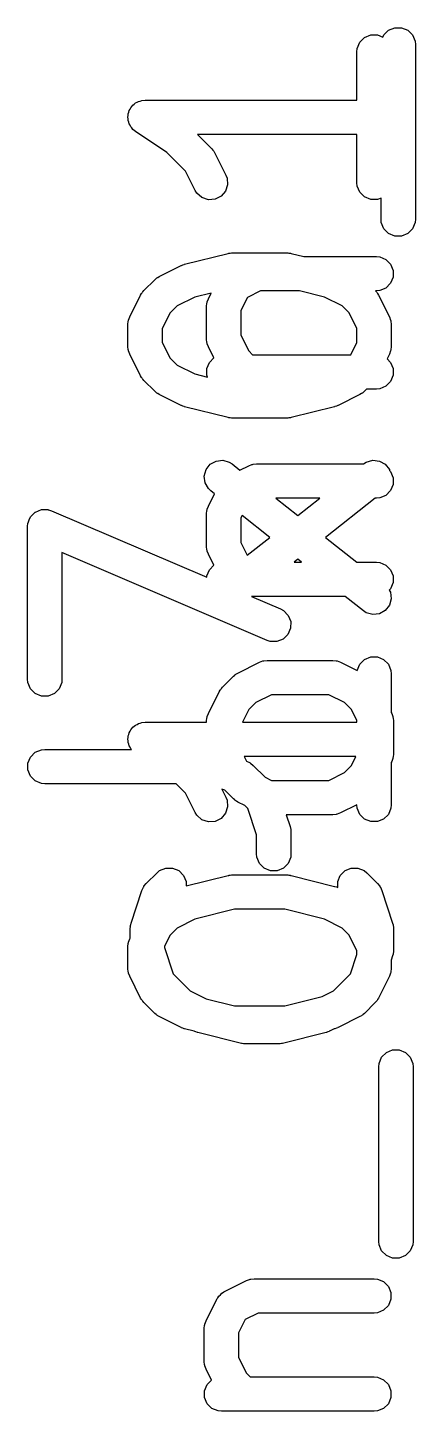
# Model space of a CAD drawing. Header units: millimetres. Extents: x 73 to 176, y -160 to -92.
# Drawn here: x 160.3 to 162, y -111.42 to -105.38 of the extents above; entities that cross this region are included whole.
import ezdxf

# ---------------------------------------------------------------- set-up
doc = ezdxf.new("R2010")
doc.units = ezdxf.units.MM
doc.layers.add('F.Fab', color=9, linetype='CONTINUOUS', true_color=0xafafaf)

msp = doc.modelspace()

# ---------------------------------------------------------------- linework, layer by layer
at = {"layer": 'F.Fab', "linetype": 'CONTINUOUS'}
for p, q in [((161.857697, -105.411189), (161.878389, -105.390497)), ((161.878389, -105.390497), (161.905425, -105.379298)), ((161.905425, -105.379298), (161.934689, -105.379298)), ((161.934689, -105.379298), (161.961725, -105.390497)), ((161.961725, -105.390497), (161.982417, -105.411189)), ((161.74126, -105.469653), (161.752459, -105.442617)), ((161.752459, -105.442617), (161.773151, -105.421925)), ((161.773151, -105.421925), (161.800187, -105.410726)), ((161.800187, -105.410726), (161.829451, -105.410726)), ((161.829451, -105.410726), (161.853723, -105.42078)), ((161.853723, -105.42078), (161.857697, -105.411189)), ((161.982417, -105.411189), (161.993616, -105.438225)), ((161.993616, -105.438225), (161.995057, -105.452857)), ((161.995057, -105.452857), (161.995057, -106.214762)), ((161.739819, -105.484285), (161.74126, -105.469653)), ((161.739819, -105.694999), (161.739819, -105.484285)), ((160.7679, -105.712889), (160.773151, -105.707639)), ((160.773151, -105.707639), (160.77994, -105.704826)), ((160.77994, -105.704826), (160.786046, -105.700738)), ((160.786046, -105.700738), (160.793326, -105.699281)), ((160.793326, -105.699281), (160.800187, -105.69644)), ((160.800187, -105.69644), (160.814663, -105.695014)), ((160.814663, -105.695014), (160.81474, -105.694999)), ((160.81474, -105.694999), (160.814766, -105.695004)), ((160.814766, -105.695004), (160.814819, -105.694999)), ((160.814819, -105.694999), (161.739819, -105.694999)), ((160.739819, -105.770078), (160.74126, -105.762793)), ((160.74126, -105.777282), (160.739819, -105.770078)), ((160.74126, -105.755367), (160.744072, -105.748578)), ((160.74126, -105.762793), (160.74126, -105.755367)), ((160.744072, -105.748578), (160.745498, -105.74137)), ((160.745498, -105.74137), (160.749617, -105.735191)), ((160.749617, -105.735191), (160.752459, -105.728331)), ((160.752459, -105.728331), (160.757654, -105.723135)), ((160.757654, -105.723135), (160.761731, -105.717021)), ((160.761731, -105.717021), (160.7679, -105.712889)), ((160.74126, -105.784631), (160.74126, -105.777282)), ((160.744101, -105.791491), (160.74126, -105.784631)), ((160.745558, -105.798772), (160.744101, -105.791491)), ((160.749646, -105.804877), (160.745558, -105.798772)), ((160.752459, -105.811667), (160.749646, -105.804877)), ((160.757709, -105.816917), (160.752459, -105.811667)), ((160.761841, -105.823087), (160.757709, -105.816917)), ((160.773099, -105.832307), (160.761841, -105.823087)), ((160.773151, -105.832359), (160.773099, -105.832307)), ((160.773173, -105.832368), (160.773151, -105.832359)), ((160.773216, -105.832403), (160.773173, -105.832368)), ((160.909894, -105.923521), (160.773216, -105.832403)), ((161.739819, -105.844999), (161.043504, -105.844999)), ((161.043504, -105.844999), (161.105947, -105.907442)), ((161.739819, -106.055713), (161.739819, -105.844999)), ((160.991275, -106.004902), (160.909894, -105.923521)), ((161.105947, -105.907442), (161.110667, -105.913192)), ((161.110667, -105.913192), (161.112164, -105.914491)), ((161.112164, -105.914491), (161.113583, -105.916745)), ((161.113583, -105.916745), (161.115275, -105.918807)), ((161.115275, -105.918807), (161.116033, -105.920639)), ((161.116033, -105.920639), (161.119996, -105.926934)), ((161.119996, -105.926934), (161.167615, -106.022172)), ((161.033451, -106.089254), (160.991275, -106.004902)), ((161.174944, -106.065093), (161.16569, -106.092855)), ((161.167615, -106.022172), (161.17287, -106.035903)), ((161.17287, -106.035903), (161.174944, -106.065093)), ((161.74126, -106.070345), (161.739819, -106.055713)), ((161.752459, -106.097381), (161.74126, -106.070345)), ((161.041283, -106.101697), (161.033451, -106.089254)), ((161.063391, -106.12087), (161.041283, -106.101697)), ((161.091152, -106.130124), (161.063391, -106.12087)), ((161.120342, -106.12805), (161.091152, -106.130124)), ((161.146517, -106.114962), (161.120342, -106.12805)), ((161.16569, -106.092855), (161.146517, -106.114962)), ((161.773151, -106.118073), (161.752459, -106.097381)), ((161.800187, -106.129272), (161.773151, -106.118073)), ((161.829451, -106.129272), (161.800187, -106.129272)), ((161.845057, -106.122807), (161.829451, -106.129272)), ((161.845057, -106.214762), (161.845057, -106.122807)), ((161.846498, -106.229394), (161.845057, -106.214762)), ((161.857697, -106.25643), (161.846498, -106.229394)), ((161.993616, -106.229394), (161.982417, -106.25643)), ((161.995057, -106.214762), (161.993616, -106.229394)), ((161.878389, -106.277122), (161.857697, -106.25643)), ((161.905425, -106.288321), (161.878389, -106.277122)), ((161.934689, -106.288321), (161.905425, -106.288321)), ((161.961725, -106.277122), (161.934689, -106.288321)), ((161.982417, -106.25643), (161.961725, -106.277122)), ((160.987105, -106.411524), (161.177581, -106.363905)), ((161.177581, -106.363905), (161.180117, -106.363529)), ((161.180117, -106.363529), (161.181139, -106.363107)), ((161.181139, -106.363107), (161.186651, -106.362564)), ((161.186651, -106.362564), (161.192125, -106.361755)), ((161.192125, -106.361755), (161.193217, -106.361917)), ((161.193217, -106.361917), (161.195771, -106.361666)), ((161.195771, -106.361666), (161.433866, -106.361666)), ((161.433866, -106.361666), (161.436419, -106.361917)), ((161.436419, -106.361917), (161.437512, -106.361755)), ((161.437512, -106.361755), (161.442985, -106.362564)), ((161.442985, -106.362564), (161.448498, -106.363107)), ((161.448498, -106.363107), (161.449519, -106.363529)), ((161.449519, -106.363529), (161.452056, -106.363905)), ((161.452056, -106.363905), (161.507864, -106.377857)), ((160.876516, -106.464822), (160.971754, -106.417203)), ((160.971754, -106.417203), (160.972823, -106.416793)), ((160.972823, -106.416793), (160.973259, -106.416471)), ((160.973259, -106.416471), (160.979395, -106.414278)), ((160.979395, -106.414278), (160.985485, -106.411948)), ((160.985485, -106.411948), (160.986025, -106.411909)), ((160.986025, -106.411909), (160.987105, -106.411524)), ((161.507864, -106.377857), (161.824819, -106.377857)), ((161.824819, -106.377857), (161.839451, -106.379298)), ((161.839451, -106.379298), (161.866487, -106.390497)), ((161.866487, -106.390497), (161.887179, -106.411189)), ((161.887179, -106.411189), (161.898378, -106.438225)), ((160.809405, -106.52649), (160.857024, -106.478871)), ((160.857024, -106.478871), (160.862773, -106.474152)), ((160.862773, -106.474152), (160.864073, -106.472654)), ((160.864073, -106.472654), (160.866332, -106.471232)), ((160.866332, -106.471232), (160.868389, -106.469544)), ((160.868389, -106.469544), (160.870216, -106.468786)), ((160.870216, -106.468786), (160.876516, -106.464822)), ((161.887179, -106.494525), (161.866487, -106.515217)), ((161.898378, -106.467489), (161.887179, -106.494525)), ((161.898378, -106.438225), (161.898378, -106.467489)), ((160.747737, -106.64122), (160.795356, -106.545982)), ((160.795356, -106.545982), (160.79932, -106.539682)), ((160.79932, -106.539682), (160.800078, -106.537855)), ((160.800078, -106.537855), (160.801766, -106.535798)), ((160.801766, -106.535798), (160.803188, -106.533539)), ((160.803188, -106.533539), (160.804686, -106.532239)), ((160.804686, -106.532239), (160.809405, -106.52649)), ((161.031471, -106.555049), (160.954484, -106.593543)), ((161.103654, -106.537003), (161.031471, -106.555049)), ((161.09107, -106.562173), (161.103654, -106.537003)), ((161.318714, -106.527857), (161.261672, -106.556377)), ((161.489397, -106.527857), (161.318714, -106.527857)), ((161.598166, -106.555049), (161.489397, -106.527857)), ((161.675153, -106.593543), (161.598166, -106.555049)), ((161.824819, -106.527857), (161.821355, -106.527857)), ((161.821355, -106.527857), (161.82495, -106.532238)), ((161.839451, -106.526416), (161.824819, -106.527857)), ((161.82495, -106.532238), (161.82645, -106.533539)), ((161.82645, -106.533539), (161.827872, -106.535798)), ((161.827872, -106.535798), (161.82956, -106.537855)), ((161.82956, -106.537855), (161.830317, -106.539682)), ((161.830317, -106.539682), (161.834282, -106.545982)), ((161.834282, -106.545982), (161.881901, -106.64122)), ((161.866487, -106.515217), (161.839451, -106.526416)), ((160.954484, -106.593543), (160.924077, -106.62395)), ((161.083152, -106.595714), (161.084593, -106.581082)), ((161.083152, -106.738571), (161.083152, -106.595714)), ((161.084593, -106.581082), (161.085624, -106.578592)), ((161.085624, -106.578592), (161.085815, -106.575905)), ((161.085815, -106.575905), (161.09107, -106.562173)), ((161.261672, -106.556377), (161.233152, -106.613419)), ((161.233152, -106.613419), (161.233152, -106.720866)), ((161.705561, -106.62395), (161.675153, -106.593543)), ((160.739819, -106.674761), (160.74126, -106.660129)), ((160.739819, -106.769999), (160.739819, -106.674761)), ((160.74126, -106.660129), (160.742291, -106.657639)), ((160.742291, -106.657639), (160.742482, -106.654952)), ((160.742482, -106.654952), (160.747737, -106.64122)), ((160.924077, -106.62395), (160.889819, -106.692466)), ((161.739819, -106.692466), (161.705561, -106.62395)), ((161.881901, -106.64122), (161.887156, -106.654951)), ((161.887156, -106.654951), (161.887347, -106.65764)), ((161.887347, -106.65764), (161.888378, -106.660129)), ((161.888378, -106.660129), (161.889819, -106.674761)), ((161.889819, -106.674761), (161.889819, -106.769999)), ((160.889819, -106.692466), (160.889819, -106.752294)), ((161.233152, -106.720866), (161.26741, -106.789382)), ((161.739819, -106.752294), (161.739819, -106.692466)), ((160.74126, -106.784631), (160.739819, -106.769999)), ((160.742291, -106.78712), (160.74126, -106.784631)), ((160.742482, -106.789808), (160.742291, -106.78712)), ((160.747737, -106.80354), (160.742482, -106.789808)), ((160.889819, -106.752294), (160.924077, -106.82081)), ((161.084593, -106.753203), (161.083152, -106.738571)), ((161.085624, -106.755692), (161.084593, -106.753203)), ((161.085815, -106.75838), (161.085624, -106.755692)), ((161.09107, -106.772112), (161.085815, -106.75838)), ((161.115193, -106.820358), (161.09107, -106.772112)), ((161.26741, -106.789382), (161.284456, -106.806428)), ((161.712752, -106.806428), (161.739819, -106.752294)), ((161.887156, -106.789809), (161.881901, -106.80354)), ((161.887347, -106.787119), (161.887156, -106.789809)), ((161.888378, -106.784631), (161.887347, -106.787119)), ((161.889819, -106.769999), (161.888378, -106.784631)), ((160.795356, -106.898778), (160.747737, -106.80354)), ((160.924077, -106.82081), (160.954484, -106.851217)), ((160.954484, -106.851217), (161.031471, -106.88971)), ((161.084593, -106.866796), (161.095792, -106.83976)), ((161.095792, -106.83976), (161.115193, -106.820358)), ((161.284456, -106.806428), (161.712752, -106.806428)), ((161.881901, -106.80354), (161.871587, -106.824168)), ((161.871587, -106.824168), (161.887179, -106.83976)), ((161.887179, -106.83976), (161.898378, -106.866796)), ((160.79932, -106.905077), (160.795356, -106.898778)), ((160.800078, -106.906905), (160.79932, -106.905077)), ((160.801766, -106.908961), (160.800078, -106.906905)), ((160.803188, -106.911221), (160.801766, -106.908961)), ((160.804686, -106.91252), (160.803188, -106.911221)), ((160.809405, -106.91827), (160.804686, -106.91252)), ((161.031471, -106.88971), (161.087795, -106.903791)), ((161.084593, -106.89606), (161.084593, -106.866796)), ((161.087795, -106.903791), (161.084593, -106.89606)), ((161.898378, -106.89606), (161.887179, -106.923096)), ((161.898378, -106.866796), (161.898378, -106.89606)), ((160.857024, -106.965889), (160.809405, -106.91827)), ((160.862773, -106.970607), (160.857024, -106.965889)), ((160.864073, -106.972106), (160.862773, -106.970607)), ((160.866332, -106.973527), (160.864073, -106.972106)), ((160.868389, -106.975216), (160.866332, -106.973527)), ((160.870216, -106.975973), (160.868389, -106.975216)), ((160.876516, -106.979938), (160.870216, -106.975973)), ((161.759417, -106.975974), (161.753121, -106.979938)), ((161.761247, -106.975217), (161.759417, -106.975974)), ((161.763305, -106.973527), (161.761247, -106.975217)), ((161.765564, -106.972106), (161.763305, -106.973527)), ((161.766863, -106.970607), (161.765564, -106.972106)), ((161.772612, -106.96589), (161.766863, -106.970607)), ((161.782074, -106.956428), (161.772612, -106.96589)), ((161.824819, -106.956428), (161.782074, -106.956428)), ((161.839451, -106.954987), (161.824819, -106.956428)), ((161.866487, -106.943788), (161.839451, -106.954987)), ((161.887179, -106.923096), (161.866487, -106.943788)), ((160.971754, -107.027557), (160.876516, -106.979938)), ((160.972823, -107.027966), (160.971754, -107.027557)), ((160.973259, -107.028289), (160.972823, -107.027966)), ((160.979395, -107.030481), (160.973259, -107.028289)), ((160.985485, -107.032812), (160.979395, -107.030481)), ((160.986025, -107.03285), (160.985485, -107.032812)), ((160.987105, -107.033236), (160.986025, -107.03285)), ((161.177581, -107.080855), (160.987105, -107.033236)), ((161.642532, -107.033236), (161.452056, -107.080855)), ((161.643611, -107.03285), (161.642532, -107.033236)), ((161.644151, -107.032812), (161.643611, -107.03285)), ((161.650232, -107.030484), (161.644151, -107.032812)), ((161.656378, -107.028289), (161.650232, -107.030484)), ((161.656813, -107.027966), (161.656378, -107.028289)), ((161.657883, -107.027557), (161.656813, -107.027966)), ((161.753121, -106.979938), (161.657883, -107.027557)), ((161.180117, -107.08123), (161.177581, -107.080855)), ((161.181139, -107.081653), (161.180117, -107.08123)), ((161.186651, -107.082195), (161.181139, -107.081653)), ((161.192125, -107.083005), (161.186651, -107.082195)), ((161.193217, -107.082842), (161.192125, -107.083005)), ((161.195771, -107.083094), (161.193217, -107.082842)), ((161.433866, -107.083094), (161.195771, -107.083094)), ((161.436419, -107.082842), (161.433866, -107.083094)), ((161.437512, -107.083005), (161.436419, -107.082842)), ((161.442985, -107.082195), (161.437512, -107.083005)), ((161.448498, -107.081653), (161.442985, -107.082195)), ((161.449519, -107.08123), (161.448498, -107.081653)), ((161.452056, -107.080855), (161.449519, -107.08123)), ((161.099351, -107.284476), (161.124861, -107.270136)), ((161.124861, -107.270136), (161.153915, -107.26665)), ((161.153915, -107.26665), (161.182093, -107.274547)), ((161.182093, -107.274547), (161.194489, -107.282454)), ((161.768482, -107.282454), (161.780878, -107.274547)), ((161.780878, -107.274547), (161.809056, -107.26665)), ((161.809056, -107.26665), (161.83811, -107.270136)), ((161.83811, -107.270136), (161.86362, -107.284476)), ((161.073374, -107.335665), (161.081271, -107.307487)), ((161.07686, -107.364719), (161.073374, -107.335665)), ((161.081271, -107.307487), (161.099351, -107.284476)), ((161.194489, -107.282454), (161.229156, -107.309692)), ((161.229156, -107.309692), (161.267468, -107.290537)), ((161.267468, -107.290537), (161.281199, -107.285282)), ((161.281199, -107.285282), (161.283888, -107.28509)), ((161.283888, -107.28509), (161.286377, -107.28406)), ((161.286377, -107.28406), (161.301009, -107.282619)), ((161.301009, -107.282619), (161.768272, -107.282619)), ((161.768272, -107.282619), (161.768482, -107.282454)), ((161.86362, -107.284476), (161.8817, -107.307487)), ((161.8817, -107.307487), (161.882862, -107.311634)), ((161.882862, -107.311634), (161.887179, -107.315951)), ((161.887179, -107.315951), (161.898378, -107.342987)), ((161.0912, -107.390229), (161.07686, -107.364719)), ((161.101815, -107.400402), (161.0912, -107.390229)), ((161.117984, -107.413106), (161.101815, -107.400402)), ((161.887179, -107.399287), (161.866487, -107.419979)), ((161.898378, -107.372251), (161.887179, -107.399287)), ((161.898378, -107.342987), (161.898378, -107.372251)), ((161.09107, -107.466935), (161.117984, -107.413106)), ((161.385609, -107.432619), (161.481485, -107.50795)), ((161.577362, -107.432619), (161.385609, -107.432619)), ((161.481485, -107.50795), (161.577362, -107.432619)), ((161.820152, -107.432619), (161.60288, -107.603332)), ((161.824819, -107.432619), (161.820152, -107.432619)), ((161.839451, -107.431178), (161.824819, -107.432619)), ((161.866487, -107.419979), (161.839451, -107.431178)), ((160.309255, -107.527146), (160.314682, -107.514046)), ((160.314682, -107.514046), (160.31501, -107.513717)), ((160.31501, -107.513717), (160.315194, -107.513289)), ((160.315194, -107.513289), (160.325354, -107.503373)), ((160.325354, -107.503373), (160.335374, -107.493354)), ((160.335374, -107.493354), (160.335804, -107.493175)), ((160.335804, -107.493175), (160.336138, -107.49285)), ((160.336138, -107.49285), (160.34932, -107.487576)), ((160.34932, -107.487576), (160.36241, -107.482155)), ((160.36241, -107.482155), (160.362876, -107.482155)), ((160.362876, -107.482155), (160.363308, -107.481982)), ((160.363308, -107.481982), (160.377488, -107.482155)), ((160.377488, -107.482155), (160.391674, -107.482155)), ((160.391674, -107.482155), (160.392104, -107.482333)), ((160.392104, -107.482333), (160.392569, -107.482339)), ((160.392569, -107.482339), (160.406586, -107.486778)), ((160.406586, -107.486778), (161.084593, -107.777352)), ((161.083152, -107.500476), (161.084593, -107.485844)), ((161.083152, -107.643333), (161.083152, -107.500476)), ((161.084593, -107.485844), (161.085624, -107.483354)), ((161.085624, -107.483354), (161.085815, -107.480667)), ((161.085815, -107.480667), (161.09107, -107.466935)), ((161.238387, -107.507709), (161.233152, -107.518181)), ((161.233152, -107.518181), (161.233152, -107.625628)), ((161.36009, -107.603332), (161.238387, -107.507709)), ((160.302042, -107.555714), (160.303483, -107.541082)), ((160.302042, -108.22238), (160.302042, -107.555714)), ((160.303483, -107.541082), (160.303661, -107.540651)), ((160.303661, -107.540651), (160.303667, -107.540187)), ((160.303667, -107.540187), (160.309255, -107.527146)), ((161.233152, -107.625628), (161.260951, -107.681226)), ((161.260951, -107.681226), (161.36009, -107.603332)), ((161.60288, -107.603332), (161.740154, -107.71119)), ((161.347498, -108.053221), (160.452042, -107.669454)), ((160.452042, -107.669454), (160.452042, -108.22238)), ((161.084593, -107.657965), (161.083152, -107.643333)), ((161.085624, -107.660454), (161.084593, -107.657965)), ((161.085815, -107.663142), (161.085624, -107.660454)), ((161.09107, -107.676874), (161.085815, -107.663142)), ((161.115193, -107.72512), (161.09107, -107.676874)), ((161.481485, -107.698714), (161.465606, -107.71119)), ((161.497364, -107.71119), (161.481485, -107.698714)), ((161.084593, -107.771558), (161.095792, -107.744522)), ((161.095792, -107.744522), (161.115193, -107.72512)), ((161.465606, -107.71119), (161.497364, -107.71119)), ((161.740154, -107.71119), (161.824819, -107.71119)), ((161.824819, -107.71119), (161.839451, -107.712631)), ((161.839451, -107.712631), (161.866487, -107.72383)), ((161.866487, -107.72383), (161.887179, -107.744522)), ((161.887179, -107.744522), (161.898378, -107.771558)), ((161.084593, -107.777352), (161.084593, -107.771558)), ((161.898378, -107.800822), (161.887179, -107.827858)), ((161.898378, -107.771558), (161.898378, -107.800822)), ((161.688273, -107.86119), (161.280215, -107.86119)), ((161.280215, -107.86119), (161.406586, -107.915349)), ((161.768482, -107.924211), (161.688273, -107.86119)), ((161.887179, -107.827858), (161.881425, -107.833611)), ((161.881425, -107.833611), (161.886111, -107.841946)), ((161.889597, -107.871), (161.8817, -107.899178)), ((161.886111, -107.841946), (161.889597, -107.871)), ((161.406586, -107.915349), (161.419467, -107.922437)), ((161.419467, -107.922437), (161.439905, -107.943381)), ((161.439905, -107.943381), (161.450773, -107.970551)), ((161.780878, -107.932118), (161.768482, -107.924211)), ((161.809056, -107.940015), (161.780878, -107.932118)), ((161.83811, -107.936529), (161.809056, -107.940015)), ((161.86362, -107.922189), (161.83811, -107.936529)), ((161.8817, -107.899178), (161.86362, -107.922189)), ((161.450417, -107.999812), (161.438889, -108.02671)), ((161.450773, -107.970551), (161.450417, -107.999812)), ((161.361514, -108.05766), (161.347498, -108.053221)), ((161.390776, -108.058017), (161.361514, -108.05766)), ((161.417946, -108.047149), (161.390776, -108.058017)), ((161.438889, -108.02671), (161.417946, -108.047149)), ((161.219849, -108.195299), (161.315087, -108.14768)), ((161.315087, -108.14768), (161.328818, -108.142425)), ((161.328818, -108.142425), (161.331507, -108.142233)), ((161.331507, -108.142233), (161.333996, -108.141203)), ((161.333996, -108.141203), (161.348628, -108.139762)), ((161.348628, -108.139762), (161.634342, -108.139762)), ((161.634342, -108.139762), (161.648974, -108.141203)), ((161.648974, -108.141203), (161.651463, -108.142234)), ((161.651463, -108.142234), (161.654151, -108.142425)), ((161.654151, -108.142425), (161.667883, -108.14768)), ((161.667883, -108.14768), (161.741219, -108.184348)), ((161.741219, -108.184348), (161.74126, -108.183939)), ((161.74126, -108.183939), (161.752459, -108.156903)), ((161.752459, -108.156903), (161.773151, -108.136211)), ((161.773151, -108.136211), (161.800187, -108.125012)), ((161.800187, -108.125012), (161.829451, -108.125012)), ((161.829451, -108.125012), (161.856487, -108.136211)), ((161.856487, -108.136211), (161.877179, -108.156903)), ((161.877179, -108.156903), (161.888378, -108.183939)), ((161.888378, -108.183939), (161.889819, -108.198571)), ((160.303483, -108.237012), (160.302042, -108.22238)), ((160.314682, -108.264048), (160.303483, -108.237012)), ((160.450601, -108.237012), (160.439402, -108.264048)), ((160.452042, -108.22238), (160.450601, -108.237012)), ((161.152738, -108.256967), (161.200357, -108.209348)), ((161.200357, -108.209348), (161.206106, -108.204629)), ((161.206106, -108.204629), (161.207406, -108.203131)), ((161.207406, -108.203131), (161.209665, -108.201709)), ((161.209665, -108.201709), (161.211722, -108.200021)), ((161.211722, -108.200021), (161.213549, -108.199263)), ((161.213549, -108.199263), (161.219849, -108.195299)), ((161.889819, -108.198571), (161.889819, -108.367533)), ((160.335374, -108.28474), (160.314682, -108.264048)), ((160.36241, -108.295939), (160.335374, -108.28474)), ((160.391674, -108.295939), (160.36241, -108.295939)), ((160.41871, -108.28474), (160.391674, -108.295939)), ((160.439402, -108.264048), (160.41871, -108.28474)), ((161.09107, -108.371697), (161.138689, -108.276459)), ((161.138689, -108.276459), (161.142653, -108.270159)), ((161.142653, -108.270159), (161.143411, -108.268332)), ((161.143411, -108.268332), (161.145099, -108.266275)), ((161.145099, -108.266275), (161.146521, -108.264016)), ((161.146521, -108.264016), (161.148019, -108.262716)), ((161.148019, -108.262716), (161.152738, -108.256967)), ((161.366333, -108.289762), (161.297817, -108.32402)), ((161.616637, -108.289762), (161.366333, -108.289762)), ((161.685153, -108.32402), (161.616637, -108.289762)), ((161.26741, -108.354427), (161.239981, -108.409285)), ((161.297817, -108.32402), (161.26741, -108.354427)), ((161.715561, -108.354427), (161.685153, -108.32402)), ((161.739819, -108.402943), (161.715561, -108.354427)), ((160.7679, -108.427175), (160.773151, -108.421925)), ((160.773151, -108.421925), (160.77994, -108.419112)), ((160.77994, -108.419112), (160.786046, -108.415024)), ((160.786046, -108.415024), (160.793326, -108.413567)), ((160.793326, -108.413567), (160.800187, -108.410726)), ((160.800187, -108.410726), (160.814663, -108.4093)), ((160.814663, -108.4093), (160.81474, -108.409285)), ((160.81474, -108.409285), (160.814766, -108.40929)), ((160.814766, -108.40929), (160.814819, -108.409285)), ((160.814819, -108.409285), (161.083152, -108.409285)), ((161.083152, -108.405238), (161.084593, -108.390606)), ((161.083152, -108.409285), (161.083152, -108.405238)), ((161.084593, -108.390606), (161.085624, -108.388116)), ((161.085624, -108.388116), (161.085815, -108.385429)), ((161.085815, -108.385429), (161.09107, -108.371697)), ((161.239981, -108.409285), (161.739819, -108.409285)), ((161.739819, -108.409285), (161.739819, -108.402943)), ((161.889819, -108.367533), (161.891901, -108.371697)), ((161.891901, -108.371697), (161.897156, -108.385428)), ((161.897156, -108.385428), (161.897347, -108.388117)), ((161.897347, -108.388117), (161.898378, -108.390606)), ((161.898378, -108.390606), (161.899819, -108.405238)), ((161.899819, -108.405238), (161.899819, -108.548095)), ((160.739819, -108.484364), (160.74126, -108.477079)), ((160.74126, -108.491568), (160.739819, -108.484364)), ((160.74126, -108.469653), (160.744072, -108.462864)), ((160.74126, -108.477079), (160.74126, -108.469653)), ((160.744072, -108.462864), (160.745498, -108.455656)), ((160.745498, -108.455656), (160.749617, -108.449477)), ((160.749617, -108.449477), (160.752459, -108.442617)), ((160.752459, -108.442617), (160.757654, -108.437421)), ((160.757654, -108.437421), (160.761731, -108.431307)), ((160.761731, -108.431307), (160.7679, -108.427175)), ((160.314682, -108.561665), (160.335374, -108.540973)), ((160.335374, -108.540973), (160.36241, -108.529774)), ((160.36241, -108.529774), (160.377042, -108.528333)), ((160.377042, -108.528333), (160.754839, -108.528333)), ((160.74126, -108.498917), (160.74126, -108.491568)), ((160.744101, -108.505777), (160.74126, -108.498917)), ((160.745558, -108.513058), (160.744101, -108.505777)), ((160.749646, -108.519163), (160.745558, -108.513058)), ((160.752459, -108.525953), (160.749646, -108.519163)), ((160.754839, -108.528333), (160.752459, -108.525953)), ((160.303483, -108.588701), (160.314682, -108.561665)), ((160.303483, -108.617965), (160.303483, -108.588701)), ((161.735371, -108.559285), (161.2476, -108.559285)), ((161.2476, -108.559285), (161.257848, -108.579783)), ((161.257848, -108.579783), (161.257901, -108.579801)), ((161.257901, -108.579801), (161.271326, -108.585795)), ((161.271326, -108.585795), (161.27336, -108.587559)), ((161.27336, -108.587559), (161.275851, -108.588591)), ((161.275851, -108.588591), (161.287217, -108.597919)), ((161.287217, -108.597919), (161.339406, -108.650107)), ((161.685153, -108.629312), (161.715561, -108.598905)), ((161.715561, -108.598905), (161.735371, -108.559285)), ((161.891901, -108.581636), (161.889819, -108.5858)), ((161.889819, -108.5858), (161.889819, -108.769999)), ((161.897156, -108.567905), (161.891901, -108.581636)), ((161.897347, -108.565215), (161.897156, -108.567905)), ((161.898378, -108.562727), (161.897347, -108.565215)), ((161.899819, -108.548095), (161.898378, -108.562727)), ((160.314682, -108.645001), (160.303483, -108.617965)), ((160.335374, -108.665693), (160.314682, -108.645001)), ((160.36241, -108.676892), (160.335374, -108.665693)), ((161.339406, -108.650107), (161.366333, -108.663571)), ((161.366333, -108.663571), (161.616637, -108.663571)), ((161.616637, -108.663571), (161.685153, -108.629312)), ((160.377042, -108.678333), (160.36241, -108.676892)), ((160.95042, -108.678333), (160.377042, -108.678333)), ((160.991275, -108.719188), (160.95042, -108.678333)), ((161.033451, -108.80354), (160.991275, -108.719188)), ((161.162479, -108.706107), (161.150431, -108.702091)), ((161.150431, -108.702091), (161.167615, -108.736458)), ((161.200357, -108.743985), (161.162479, -108.706107)), ((161.174944, -108.779379), (161.16569, -108.807141)), ((161.167615, -108.736458), (161.17287, -108.750189)), ((161.17287, -108.750189), (161.174944, -108.779379)), ((161.206106, -108.748703), (161.200357, -108.743985)), ((161.207406, -108.750202), (161.206106, -108.748703)), ((161.209665, -108.751623), (161.207406, -108.750202)), ((161.211722, -108.753312), (161.209665, -108.751623)), ((161.213549, -108.754069), (161.211722, -108.753312)), ((161.219849, -108.758034), (161.213549, -108.754069)), ((161.250552, -108.773385), (161.219849, -108.758034)), ((161.263871, -108.786704), (161.250552, -108.773385)), ((161.302042, -108.901217), (161.263871, -108.786704)), ((161.739819, -108.769685), (161.667883, -108.805653)), ((161.739819, -108.769999), (161.739819, -108.769685)), ((161.74126, -108.784631), (161.739819, -108.769999)), ((161.752459, -108.811667), (161.74126, -108.784631)), ((161.888378, -108.784631), (161.877179, -108.811667)), ((161.889819, -108.769999), (161.888378, -108.784631)), ((161.041283, -108.815983), (161.033451, -108.80354)), ((161.063391, -108.835156), (161.041283, -108.815983)), ((161.091152, -108.84441), (161.063391, -108.835156)), ((161.120342, -108.842336), (161.091152, -108.84441)), ((161.146517, -108.829248), (161.120342, -108.842336)), ((161.16569, -108.807141), (161.146517, -108.829248)), ((161.634342, -108.813571), (161.43094, -108.813571)), ((161.43094, -108.813571), (161.448193, -108.865329)), ((161.648974, -108.81213), (161.634342, -108.813571)), ((161.651463, -108.811098), (161.648974, -108.81213)), ((161.654151, -108.810908), (161.651463, -108.811098)), ((161.667883, -108.805653), (161.654151, -108.810908)), ((161.773151, -108.832359), (161.752459, -108.811667)), ((161.800187, -108.843558), (161.773151, -108.832359)), ((161.829451, -108.843558), (161.800187, -108.843558)), ((161.856487, -108.832359), (161.829451, -108.843558)), ((161.877179, -108.811667), (161.856487, -108.832359)), ((161.302042, -108.984285), (161.302042, -108.901217)), ((161.448193, -108.865329), (161.449842, -108.872584)), ((161.449842, -108.872584), (161.450601, -108.874415)), ((161.450601, -108.874415), (161.450862, -108.877068)), ((161.450862, -108.877068), (161.451453, -108.879666)), ((161.451453, -108.879666), (161.451312, -108.88164)), ((161.451312, -108.88164), (161.452042, -108.889047)), ((161.452042, -108.889047), (161.452042, -108.984285)), ((161.303483, -108.998917), (161.302042, -108.984285)), ((161.314682, -109.025953), (161.303483, -108.998917)), ((161.335374, -109.046645), (161.314682, -109.025953)), ((161.439402, -109.025953), (161.41871, -109.046645)), ((161.450601, -108.998917), (161.439402, -109.025953)), ((161.452042, -108.984285), (161.450601, -108.998917)), ((160.819405, -109.11411), (160.867024, -109.066491)), ((160.867024, -109.066491), (160.878389, -109.057164)), ((160.878389, -109.057164), (160.905425, -109.045965)), ((160.905425, -109.045965), (160.934688, -109.045965)), ((160.934688, -109.045965), (160.961724, -109.057164)), ((160.961724, -109.057164), (160.982417, -109.077857)), ((160.982417, -109.077857), (160.993616, -109.104893)), ((160.993616, -109.124182), (161.177581, -109.078191)), ((161.177581, -109.078191), (161.180117, -109.077815)), ((161.180117, -109.077815), (161.181139, -109.077393)), ((161.181139, -109.077393), (161.186651, -109.07685)), ((161.186651, -109.07685), (161.192125, -109.076041)), ((161.192125, -109.076041), (161.193217, -109.076203)), ((161.193217, -109.076203), (161.195771, -109.075952)), ((161.195771, -109.075952), (161.433866, -109.075952)), ((161.36241, -109.057844), (161.335374, -109.046645)), ((161.391674, -109.057844), (161.36241, -109.057844)), ((161.41871, -109.046645), (161.391674, -109.057844)), ((161.433866, -109.075952), (161.436419, -109.076203)), ((161.436419, -109.076203), (161.437512, -109.076041)), ((161.437512, -109.076041), (161.442985, -109.07685)), ((161.442985, -109.07685), (161.448498, -109.077393)), ((161.448498, -109.077393), (161.449519, -109.077815)), ((161.449519, -109.077815), (161.452056, -109.078191)), ((161.452056, -109.078191), (161.642532, -109.12581)), ((161.656021, -109.104893), (161.667219, -109.077857)), ((161.667219, -109.077857), (161.687912, -109.057164)), ((161.687912, -109.057164), (161.714948, -109.045965)), ((161.714948, -109.045965), (161.744211, -109.045965)), ((161.744211, -109.045965), (161.771247, -109.057163)), ((161.771247, -109.057163), (161.782612, -109.06649)), ((161.782612, -109.06649), (161.830232, -109.114109)), ((160.753668, -109.286283), (160.801287, -109.143426)), ((160.801287, -109.143426), (160.807281, -109.130001)), ((160.807281, -109.130001), (160.809046, -109.127965)), ((160.809046, -109.127965), (160.810078, -109.125475)), ((160.810078, -109.125475), (160.819405, -109.11411)), ((160.993616, -109.104893), (160.993616, -109.124182)), ((161.642532, -109.12581), (161.643611, -109.126195)), ((161.643611, -109.126195), (161.644151, -109.126234)), ((161.644151, -109.126234), (161.650232, -109.128561)), ((161.650232, -109.128561), (161.656021, -109.130629)), ((161.656021, -109.130629), (161.656021, -109.104893)), ((161.830232, -109.114109), (161.83956, -109.125475)), ((161.83956, -109.125475), (161.84059, -109.127963)), ((161.84059, -109.127963), (161.842357, -109.13)), ((161.842357, -109.13), (161.848351, -109.143426)), ((161.848351, -109.143426), (161.89597, -109.286282)), ((161.031471, -109.269335), (160.954484, -109.307829)), ((161.205005, -109.225952), (161.031471, -109.269335)), ((161.424632, -109.225952), (161.205005, -109.225952)), ((161.598166, -109.269335), (161.424632, -109.225952)), ((161.675153, -109.307829), (161.598166, -109.269335)), ((160.749819, -109.31), (160.750548, -109.302594)), ((160.749819, -109.351342), (160.749819, -109.31)), ((160.750408, -109.30062), (160.750998, -109.298022)), ((160.750548, -109.302594), (160.750408, -109.30062)), ((160.750998, -109.298022), (160.75126, -109.295368)), ((160.75126, -109.295368), (160.752018, -109.293536)), ((160.752018, -109.293536), (160.753668, -109.286283)), ((160.954484, -109.307829), (160.924077, -109.338236)), ((161.705561, -109.338236), (161.675153, -109.307829)), ((161.89597, -109.286282), (161.897619, -109.293537)), ((161.897619, -109.293537), (161.898378, -109.295368)), ((161.898378, -109.295368), (161.898639, -109.298021)), ((161.898639, -109.298021), (161.89923, -109.300619)), ((161.89923, -109.300619), (161.899089, -109.302593)), ((161.899089, -109.302593), (161.899819, -109.31)), ((161.899819, -109.31), (161.899819, -109.405238)), ((160.739819, -109.389047), (160.74126, -109.374415)), ((160.739819, -109.484285), (160.739819, -109.389047)), ((160.74126, -109.374415), (160.742291, -109.371925)), ((160.742291, -109.371925), (160.742482, -109.369238)), ((160.742482, -109.369238), (160.747737, -109.355506)), ((160.747737, -109.355506), (160.749819, -109.351342)), ((160.924077, -109.338236), (160.899819, -109.386752)), ((160.899819, -109.386752), (160.899819, -109.393067)), ((161.739819, -109.406752), (161.705561, -109.338236)), ((160.899819, -109.393067), (160.93799, -109.507581)), ((161.711648, -109.50758), (161.739819, -109.423067)), ((161.739819, -109.423067), (161.739819, -109.406752)), ((161.89597, -109.428956), (161.889819, -109.447408)), ((161.889819, -109.447408), (161.889819, -109.484285)), ((161.897619, -109.4217), (161.89597, -109.428956)), ((161.898378, -109.41987), (161.897619, -109.4217)), ((161.898639, -109.417216), (161.898378, -109.41987)), ((161.89923, -109.414619), (161.898639, -109.417216)), ((161.899819, -109.405238), (161.899089, -109.412644)), ((161.899089, -109.412644), (161.89923, -109.414619)), ((160.74126, -109.498917), (160.739819, -109.484285)), ((160.742291, -109.501406), (160.74126, -109.498917)), ((160.742482, -109.504094), (160.742291, -109.501406)), ((160.747737, -109.517826), (160.742482, -109.504094)), ((160.93799, -109.507581), (161.012103, -109.581694)), ((161.637534, -109.581693), (161.711648, -109.50758)), ((161.887156, -109.504095), (161.881901, -109.517826)), ((161.887347, -109.501405), (161.887156, -109.504095)), ((161.888378, -109.498917), (161.887347, -109.501405)), ((161.889819, -109.484285), (161.888378, -109.498917)), ((160.795356, -109.613064), (160.747737, -109.517826)), ((161.881901, -109.517826), (161.834282, -109.613064)), ((160.79932, -109.619363), (160.795356, -109.613064)), ((160.800078, -109.621191), (160.79932, -109.619363)), ((160.801766, -109.623247), (160.800078, -109.621191)), ((160.803188, -109.625507), (160.801766, -109.623247)), ((160.804686, -109.626806), (160.803188, -109.625507)), ((160.809405, -109.632556), (160.804686, -109.626806)), ((160.857024, -109.680175), (160.809405, -109.632556)), ((161.012103, -109.581694), (161.081945, -109.616614)), ((161.081945, -109.616614), (161.205005, -109.64738)), ((161.424632, -109.64738), (161.587691, -109.606614)), ((161.587691, -109.606614), (161.637534, -109.581693)), ((161.820232, -109.632557), (161.772612, -109.680176)), ((161.82495, -109.626807), (161.820232, -109.632557)), ((161.82645, -109.625507), (161.82495, -109.626807)), ((161.827872, -109.623247), (161.82645, -109.625507)), ((161.82956, -109.621191), (161.827872, -109.623247)), ((161.830317, -109.619363), (161.82956, -109.621191)), ((161.834282, -109.613064), (161.830317, -109.619363)), ((160.862773, -109.684893), (160.857024, -109.680175)), ((160.864073, -109.686392), (160.862773, -109.684893)), ((160.866332, -109.687813), (160.864073, -109.686392)), ((160.868389, -109.689502), (160.866332, -109.687813)), ((160.870216, -109.690259), (160.868389, -109.689502)), ((160.876516, -109.694224), (160.870216, -109.690259)), ((160.971754, -109.741843), (160.876516, -109.694224)), ((161.205005, -109.64738), (161.424632, -109.64738)), ((161.753121, -109.694224), (161.657883, -109.741843)), ((161.759417, -109.69026), (161.753121, -109.694224)), ((161.761247, -109.689503), (161.759417, -109.69026)), ((161.763305, -109.687813), (161.761247, -109.689503)), ((161.765564, -109.686392), (161.763305, -109.687813)), ((161.766863, -109.684893), (161.765564, -109.686392)), ((161.772612, -109.680176), (161.766863, -109.684893)), ((160.972823, -109.742252), (160.971754, -109.741843)), ((160.973259, -109.742575), (160.972823, -109.742252)), ((160.979395, -109.744767), (160.973259, -109.742575)), ((160.985485, -109.747098), (160.979395, -109.744767)), ((160.986025, -109.747136), (160.985485, -109.747098)), ((160.987105, -109.747522), (160.986025, -109.747136)), ((161.029787, -109.758192), (160.987105, -109.747522)), ((161.640044, -109.748144), (161.620264, -109.758034)), ((161.642532, -109.747522), (161.640044, -109.748144)), ((161.643611, -109.747136), (161.642532, -109.747522)), ((161.644151, -109.747098), (161.643611, -109.747136)), ((161.650232, -109.74477), (161.644151, -109.747098)), ((161.656378, -109.742575), (161.650232, -109.74477)), ((161.656813, -109.742252), (161.656378, -109.742575)), ((161.657883, -109.741843), (161.656813, -109.742252)), ((161.030442, -109.758443), (161.029787, -109.758192)), ((161.030878, -109.758766), (161.030442, -109.758443)), ((161.037014, -109.760958), (161.030878, -109.758766)), ((161.043104, -109.763289), (161.037014, -109.760958)), ((161.043644, -109.763327), (161.043104, -109.763289)), ((161.044724, -109.763713), (161.043644, -109.763327)), ((161.2352, -109.811332), (161.044724, -109.763713)), ((161.237736, -109.811707), (161.2352, -109.811332)), ((161.238758, -109.81213), (161.237736, -109.811707)), ((161.24427, -109.812672), (161.238758, -109.81213)), ((161.249744, -109.813482), (161.24427, -109.812672)), ((161.250836, -109.813319), (161.249744, -109.813482)), ((161.25339, -109.813571), (161.250836, -109.813319)), ((161.396247, -109.813571), (161.25339, -109.813571)), ((161.3988, -109.813319), (161.396247, -109.813571)), ((161.399893, -109.813482), (161.3988, -109.813319)), ((161.405366, -109.812672), (161.399893, -109.813482)), ((161.410879, -109.81213), (161.405366, -109.812672)), ((161.4119, -109.811707), (161.410879, -109.81213)), ((161.414437, -109.811332), (161.4119, -109.811707)), ((161.604913, -109.763713), (161.414437, -109.811332)), ((161.605992, -109.763327), (161.604913, -109.763713)), ((161.606532, -109.763289), (161.605992, -109.763327)), ((161.612613, -109.760961), (161.606532, -109.763289)), ((161.618759, -109.758766), (161.612613, -109.760961)), ((161.619194, -109.758443), (161.618759, -109.758766)), ((161.620264, -109.758034), (161.619194, -109.758443)), ((161.836498, -109.898225), (161.847697, -109.871189)), ((161.847697, -109.871189), (161.868389, -109.850497)), ((161.868389, -109.850497), (161.895425, -109.839298)), ((161.895425, -109.839298), (161.924689, -109.839298)), ((161.924689, -109.839298), (161.951725, -109.850497)), ((161.951725, -109.850497), (161.972417, -109.871189)), ((161.972417, -109.871189), (161.983616, -109.898225)), ((161.835057, -109.912857), (161.836498, -109.898225)), ((161.835057, -110.674762), (161.835057, -109.912857)), ((161.983616, -109.898225), (161.985057, -109.912857)), ((161.985057, -109.912857), (161.985057, -110.674762)), ((161.836498, -110.689394), (161.835057, -110.674762)), ((161.847697, -110.71643), (161.836498, -110.689394)), ((161.868389, -110.737122), (161.847697, -110.71643)), ((161.972417, -110.71643), (161.951725, -110.737122)), ((161.983616, -110.689394), (161.972417, -110.71643)), ((161.985057, -110.674762), (161.983616, -110.689394)), ((161.895425, -110.748321), (161.868389, -110.737122)), ((161.924689, -110.748321), (161.895425, -110.748321)), ((161.951725, -110.737122), (161.924689, -110.748321)), ((161.257468, -110.845775), (161.271199, -110.84052)), ((161.271199, -110.84052), (161.273888, -110.840328)), ((161.273888, -110.840328), (161.276377, -110.839298)), ((161.276377, -110.839298), (161.291009, -110.837857)), ((161.291009, -110.837857), (161.814819, -110.837857)), ((161.814819, -110.837857), (161.829451, -110.839298)), ((161.829451, -110.839298), (161.856487, -110.850497)), ((161.143625, -110.90833), (161.149787, -110.901226)), ((161.149787, -110.901226), (161.157192, -110.896564)), ((161.157192, -110.896564), (161.158629, -110.895319)), ((161.158629, -110.895319), (161.159782, -110.894934)), ((161.159782, -110.894934), (161.16223, -110.893394)), ((161.16223, -110.893394), (161.257468, -110.845775)), ((161.856487, -110.850497), (161.877179, -110.871189)), ((161.877179, -110.871189), (161.888378, -110.898225)), ((161.888378, -110.898225), (161.888378, -110.927489)), ((161.08107, -111.022173), (161.128689, -110.926935)), ((161.128689, -110.926935), (161.130229, -110.924487)), ((161.130229, -110.924487), (161.130614, -110.923334)), ((161.130614, -110.923334), (161.131859, -110.921897)), ((161.131859, -110.921897), (161.136521, -110.914492)), ((161.136521, -110.914492), (161.143625, -110.90833)), ((161.877179, -110.954525), (161.856487, -110.975217)), ((161.888378, -110.927489), (161.877179, -110.954525)), ((161.075815, -111.035905), (161.08107, -111.022173)), ((161.251672, -111.016377), (161.223152, -111.073419)), ((161.308714, -110.987857), (161.251672, -111.016377)), ((161.814819, -110.987857), (161.308714, -110.987857)), ((161.829451, -110.986416), (161.814819, -110.987857)), ((161.856487, -110.975217), (161.829451, -110.986416)), ((161.073152, -111.055714), (161.074593, -111.041082)), ((161.073152, -111.198571), (161.073152, -111.055714)), ((161.074593, -111.041082), (161.075624, -111.038592)), ((161.075624, -111.038592), (161.075815, -111.035905)), ((161.223152, -111.073419), (161.223152, -111.180866)), ((161.074593, -111.213203), (161.073152, -111.198571)), ((161.223152, -111.180866), (161.25741, -111.249382)), ((161.075624, -111.215692), (161.074593, -111.213203)), ((161.075815, -111.21838), (161.075624, -111.215692)), ((161.08107, -111.232112), (161.075815, -111.21838)), ((161.105193, -111.280358), (161.08107, -111.232112)), ((161.25741, -111.249382), (161.274456, -111.266428)), ((161.074593, -111.326796), (161.085792, -111.29976)), ((161.085792, -111.29976), (161.105193, -111.280358)), ((161.274456, -111.266428), (161.814819, -111.266428)), ((161.814819, -111.266428), (161.829451, -111.267869)), ((161.829451, -111.267869), (161.856487, -111.279068)), ((161.856487, -111.279068), (161.877179, -111.29976)), ((161.877179, -111.29976), (161.888378, -111.326796)), ((161.074593, -111.35606), (161.074593, -111.326796)), ((161.085792, -111.383096), (161.074593, -111.35606)), ((161.106484, -111.403788), (161.085792, -111.383096)), ((161.877179, -111.383096), (161.856487, -111.403788)), ((161.888378, -111.35606), (161.877179, -111.383096)), ((161.888378, -111.326796), (161.888378, -111.35606)), ((161.13352, -111.414987), (161.106484, -111.403788)), ((161.148152, -111.416428), (161.13352, -111.414987)), ((161.814819, -111.416428), (161.148152, -111.416428)), ((161.829451, -111.414987), (161.814819, -111.416428)), ((161.856487, -111.403788), (161.829451, -111.414987))]:
    msp.add_line(p, q, dxfattribs=at)

doc.saveas('drawing.dxf')
